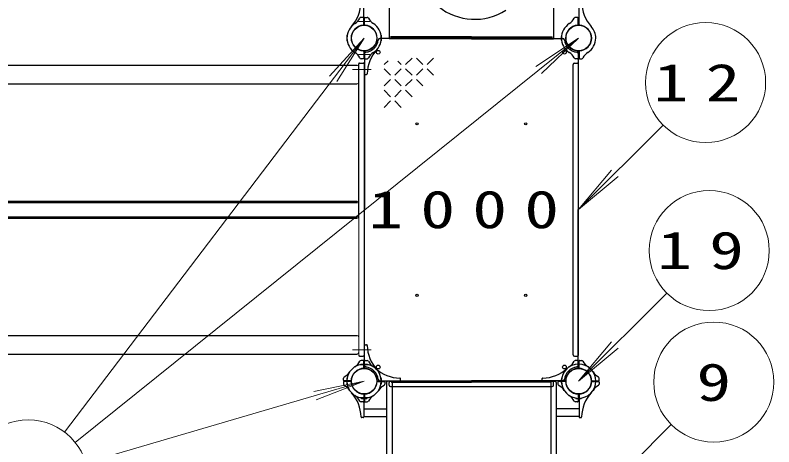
# Model space of a CAD drawing. Units: millimetres on the paper, scale 1:60. Extents: x -385 to 0, y -594 to 267.
# Drawn here: x -234.73 to -190.51, y 118.61 to 143.77 of the extents above; entities that cross this region are included whole.
import ezdxf
from ezdxf.enums import TextEntityAlignment as Align

# ---------------------------------------------------------------- set-up
doc = ezdxf.new("R2010")
doc.units = ezdxf.units.MM
doc.linetypes.add('USER2', pattern=[6, 3, -1, 1, -1])
doc.layers.add('LY_1', color=7, linetype='Continuous', lineweight=25)
doc.styles.add('ＭＳ ゴシック', font='')
doc.styles.get('ＭＳ ゴシック').set_extended_font_data('MS Gothic')

msp = doc.modelspace()

# ---------------------------------------------------------------- linework, layer by layer
at = {"layer": 'LY_1'}
for p, q in [((-212.931, 154.848), (-212.931, 142.394)), ((-203.348, 154.848), (-203.348, 142.394)), ((-214.414, 143.217), (-214.414, 144.526)), ((-201.864, 143.217), (-201.864, 144.526)), ((-214.449, 143.642), (-214.58, 143.638)), ((-214.364, 143.217), (-214.364, 143.609)), ((-214.33, 143.642), (-214.209, 143.638)), ((-201.949, 143.642), (-202.07, 143.638)), ((-201.914, 143.217), (-201.914, 143.609)), ((-215.375, 142.602), (-215.378, 142.602)), ((-208.139, 142.41), (-213.479, 142.41)), ((-213.403, 142.602), (-213.401, 142.602)), ((-208.139, 142.394), (-212.931, 142.394)), ((-208.139, 142.51), (-212.848, 142.51)), ((-208.139, 142.435), (-212.848, 142.435)), ((-208.139, 142.51), (-203.431, 142.51)), ((-208.139, 142.435), (-203.431, 142.435)), ((-208.139, 142.41), (-202.8, 142.41)), ((-208.139, 142.394), (-203.348, 142.394)), ((-203.431, 142.435), (-203.431, 142.51)), ((-202.875, 142.602), (-202.878, 142.602)), ((-215.375, 142.269), (-215.378, 142.269)), ((-213.403, 142.269), (-213.401, 142.269)), ((-202.875, 142.269), (-202.878, 142.269)), ((-214.414, 141.654), (-214.414, 141.262)), ((-214.364, 141.654), (-214.364, 132.435)), ((-201.914, 141.654), (-201.914, 132.435)), ((-201.864, 141.654), (-201.864, 141.262)), ((-214.449, 141.228), (-214.57, 141.232)), ((-214.33, 141.228), (-214.199, 141.233)), ((-201.949, 141.228), (-202.08, 141.233)), ((-201.83, 141.228), (-201.709, 141.232)), ((-246.039, 140.852), (-214.789, 140.852)), ((-214.706, 131.935), (-214.706, 140.927)), ((-214.656, 140.977), (-214.439, 140.977)), ((-214.389, 140.927), (-214.389, 123.944)), ((-202.206, 123.977), (-202.206, 140.894)), ((-202.123, 140.977), (-201.973, 140.977)), ((-201.889, 123.977), (-201.889, 140.894)), ((-214.329, 140.311), (-214.242, 140.316)), ((-246.039, 139.769), (-214.789, 139.769)), ((-246.039, 132.935), (-214.789, 132.935)), ((-246.039, 132.852), (-214.789, 132.852)), ((-214.364, 123.217), (-214.364, 132.435)), ((-201.914, 123.217), (-201.914, 132.435)), ((-246.039, 132.019), (-214.789, 132.019)), ((-246.039, 131.935), (-214.789, 131.935)), ((-246.039, 125.102), (-214.789, 125.102)), ((-214.329, 124.559), (-214.242, 124.555)), ((-246.039, 124.019), (-214.789, 124.019)), ((-214.656, 123.894), (-214.439, 123.894)), ((-202.123, 123.894), (-201.973, 123.894)), ((-214.449, 123.642), (-214.57, 123.638)), ((-214.414, 123.217), (-214.414, 123.609)), ((-214.33, 123.642), (-214.199, 123.638)), ((-201.949, 123.642), (-202.08, 123.638)), ((-201.864, 123.217), (-201.864, 123.609)), ((-201.83, 123.642), (-201.709, 123.638)), ((-215.596, 122.495), (-215.592, 122.616)), ((-215.375, 122.602), (-215.378, 122.602)), ((-213.403, 122.602), (-213.401, 122.602)), ((-212.265, 122.495), (-212.27, 122.583)), ((-204.013, 122.495), (-204.009, 122.583)), ((-202.875, 122.602), (-202.878, 122.602)), ((-200.682, 122.495), (-200.686, 122.616)), ((-215.596, 122.376), (-215.592, 122.245)), ((-215.171, 122.46), (-215.563, 122.46)), ((-215.171, 122.41), (-215.563, 122.41)), ((-215.375, 122.269), (-215.378, 122.269)), ((-213.608, 122.46), (-208.139, 122.46)), ((-213.608, 122.41), (-213.216, 122.41)), ((-213.403, 122.269), (-213.401, 122.269)), ((-213.182, 122.376), (-213.186, 122.255)), ((-213.081, 122.352), (-213.081, 110.019)), ((-212.848, 122.435), (-212.998, 122.435)), ((-212.931, 122.202), (-212.931, 122.352)), ((-212.848, 122.435), (-203.431, 122.435)), ((-212.848, 122.119), (-203.431, 122.119)), ((-212.764, 122.435), (-212.764, 109.935)), ((-212.764, 122.382), (-208.139, 122.382)), ((-202.671, 122.46), (-208.139, 122.46)), ((-203.514, 122.382), (-208.139, 122.382)), ((-203.514, 122.435), (-203.514, 109.935)), ((-203.431, 122.435), (-203.281, 122.435)), ((-203.348, 122.202), (-203.348, 122.352)), ((-203.198, 122.352), (-203.198, 110.019)), ((-203.096, 122.376), (-203.092, 122.255)), ((-202.671, 122.41), (-203.063, 122.41)), ((-202.875, 122.269), (-202.878, 122.269)), ((-201.108, 122.46), (-200.716, 122.46)), ((-201.108, 122.41), (-200.716, 122.41)), ((-200.682, 122.376), (-200.687, 122.245)), ((-214.414, 121.654), (-214.414, 120.345)), ((-214.364, 121.654), (-214.364, 121.262)), ((-201.914, 121.654), (-201.914, 121.262)), ((-201.864, 121.654), (-201.864, 120.345)), ((-214.449, 121.228), (-214.58, 121.233)), ((-214.556, 121.449), (-214.556, 121.447)), ((-214.33, 121.228), (-214.209, 121.232)), ((-214.223, 121.449), (-214.223, 121.447)), ((-201.949, 121.228), (-202.07, 121.232)), ((-202.056, 121.449), (-202.056, 121.447)), ((-201.723, 121.449), (-201.723, 121.447)), ((-214.414, 120.829), (-213.081, 120.829)), ((-201.864, 120.829), (-203.198, 120.829)), ((-214.449, 120.311), (-214.537, 120.316)), ((-214.414, 120.375), (-213.081, 120.375)), ((-201.864, 120.375), (-203.198, 120.375)), ((-201.829, 120.311), (-201.742, 120.316))]:
    msp.add_line(p, q, dxfattribs=at)
at = {"layer": 'LY_1', "linetype": 'USER2', "lineweight": 13}
for p, q in [((-214.721, 143.394), (-214.057, 143.394)), ((-214.721, 141.477), (-214.057, 141.477)), ((-213.983, 140.602), (-215.069, 140.602)), ((-213.983, 124.269), (-215.069, 124.269)), ((-214.721, 123.394), (-214.057, 123.394)), ((-214.721, 121.477), (-214.057, 121.477))]:
    msp.add_line(p, q, dxfattribs=at)
at = {"layer": 'LY_1', "lineweight": 13}
for p, q in [((-231.847, 119.466), (-214.389, 142.435)), ((-231.236, 118.871), (-201.889, 142.435)), ((-214.389, 142.435), (-216.406, 140.214)), ((-214.389, 142.435), (-215.99, 139.898)), ((-201.889, 142.435), (-204.383, 140.768)), ((-201.889, 142.435), (-204.056, 140.36)), ((-212.998, 141.115), (-213.221, 140.892)), ((-212.221, 140.892), (-212.421, 141.091)), ((-211.596, 141.267), (-211.971, 140.892)), ((-210.971, 140.892), (-211.346, 141.267)), ((-210.346, 141.267), (-210.721, 140.892)), ((-212.846, 140.267), (-213.221, 140.642)), ((-212.221, 140.642), (-212.596, 140.267)), ((-211.596, 140.267), (-211.971, 140.642)), ((-210.971, 140.642), (-211.346, 140.267)), ((-210.346, 140.267), (-210.721, 140.642)), ((-212.846, 140.017), (-213.221, 139.642)), ((-212.221, 139.642), (-212.596, 140.017)), ((-211.596, 140.017), (-211.971, 139.642)), ((-210.971, 139.642), (-211.346, 140.017)), ((-212.846, 139.017), (-213.221, 139.392)), ((-212.221, 139.392), (-212.596, 139.017)), ((-211.596, 139.017), (-211.971, 139.392)), ((-212.846, 138.767), (-213.221, 138.392)), ((-212.221, 138.392), (-212.596, 138.767)), ((-196.961, 137.364), (-201.889, 132.435)), ((-201.889, 132.435), (-199.961, 134.733)), ((-201.889, 132.435), (-199.591, 134.364)), ((-214.706, 132.935), (-214.706, 123.944)), ((-196.75, 127.575), (-201.889, 122.435)), ((-201.889, 122.435), (-199.961, 124.733)), ((-201.889, 122.435), (-199.591, 124.364)), ((-230.607, 117.667), (-214.389, 122.435)), ((-214.389, 122.435), (-217.33, 121.843)), ((-214.389, 122.435), (-217.183, 121.341)), ((-196.484, 119.908), (-203.198, 113.195))]:
    msp.add_line(p, q, dxfattribs=at)
for centre in [(-194.486, 139.839), (-194.275, 130.049), (-194.009, 122.383), (-233.965, 116.68)]:
    msp.add_circle(centre, 3.5, dxfattribs=at)
at = {"layer": 'LY_1'}
for centre, radius in [((-214.389, 142.435), 0.743), ((-201.889, 142.435), 0.743), ((-213.564, 141.61), 0.108), ((-202.714, 141.61), 0.108), ((-211.306, 137.435), 0.0625), ((-204.973, 137.435), 0.0625), ((-211.306, 127.435), 0.0625), ((-204.973, 127.435), 0.0625), ((-214.389, 122.435), 0.743), ((-213.564, 123.26), 0.108), ((-202.714, 123.26), 0.108), ((-201.889, 122.435), 0.743)]:
    msp.add_circle(centre, radius, dxfattribs=at)
for centre, radius, start, end in [((-216.735, 144.563), 2.167, 317.7828, 358.9158), ((-207.939, 146.947), 3.418, 231.5643, 302.0947), ((-199.544, 144.563), 2.167, 181.0841, 222.2172), ((-214.389, 142.435), 1, 122.7272, 180), ((-215.381, 143.978), 0.833, 302.7272, 332.5412), ((-214.567, 143.555), 0.0833, 92, 152.5412), ((-214.448, 143.609), 0.0333, 0, 92), ((-214.331, 143.609), 0.0333, 88, 180), ((-214.212, 143.555), 0.0833, 27.4588, 88), ((-213.398, 143.978), 0.833, 207.4588, 237.2728), ((-214.389, 142.435), 1, 0, 57.2728), ((-201.889, 142.435), 1, 122.7272, 180), ((-202.881, 143.978), 0.833, 302.7272, 332.5412), ((-202.067, 143.555), 0.0833, 92, 152.5412), ((-201.948, 143.609), 0.0333, 0, 92), ((-214.389, 142.435), 0.75, 94.2707, 180), ((-214.448, 143.217), 0.0333, 274.2707, 0), ((-214.331, 143.217), 0.0333, 180, 265.7293), ((-214.389, 142.435), 0.75, 0, 85.7293), ((-201.889, 142.435), 0.75, 94.2707, 180), ((-201.948, 143.217), 0.0333, 274.2707, 0), ((-201.831, 143.217), 0.0333, 180, 265.7293), ((-201.889, 142.435), 0.75, 0, 85.7293), ((-201.889, 142.435), 1, 0, 42.2172), ((-214.389, 142.435), 1.017, 171.3731, 180), ((-214.389, 142.435), 1.017, 180, 188.6269), ((-215.378, 142.585), 0.0167, 90, 171.3731), ((-214.389, 142.435), 1, 180, 237.2728), ((-214.389, 142.435), 0.75, 180, 265.7293), ((-214.389, 142.435), 0.75, 274.2707, 0), ((-214.389, 142.435), 1, 302.7272, 360), ((-213.479, 142.327), 0.0833, 90, 173.2128), ((-213.401, 142.585), 0.0167, 8.6269, 90), ((-214.389, 142.435), 1.017, 360, 8.6269), ((-214.389, 142.435), 1.017, 351.3731, 360), ((-201.889, 142.435), 1.017, 171.3731, 180), ((-201.889, 142.435), 1.017, 180, 188.6269), ((-202.878, 142.585), 0.0167, 90, 171.3731), ((-201.889, 142.435), 1, 180, 237.2728), ((-202.8, 142.327), 0.0833, 6.7872, 90), ((-201.889, 142.435), 0.75, 180, 265.7293), ((-201.889, 142.435), 0.75, 274.2707, 0), ((-201.889, 142.435), 1, 302.7272, 0), ((-215.378, 142.285), 0.0167, 188.6269, 270), ((-214.389, 142.435), 0.833, 276.7872, 353.2128), ((-213.401, 142.285), 0.0167, 270, 351.3731), ((-202.878, 142.285), 0.0167, 188.6269, 270), ((-201.889, 142.435), 0.833, 186.7872, 263.2128), ((-215.381, 140.893), 0.833, 27.4588, 57.2728), ((-214.448, 141.654), 0.0333, 0, 85.7293), ((-214.331, 141.654), 0.0333, 94.2707, 180), ((-214.281, 141.525), 0.0833, 96.7872, 180), ((-212.044, 140.308), 2.167, 137.7828, 178.9159), ((-213.398, 140.893), 0.833, 122.7272, 152.5412), ((-202.881, 140.893), 0.833, 27.4588, 57.2728), ((-201.998, 141.525), 0.0833, 0, 83.2128), ((-201.948, 141.654), 0.0333, 0, 85.7293), ((-201.831, 141.654), 0.0333, 94.2707, 180), ((-200.898, 140.893), 0.833, 122.7272, 152.5412), ((-214.567, 141.316), 0.0833, 207.4588, 268), ((-214.448, 141.262), 0.0333, 268, 0), ((-214.331, 141.262), 0.0333, 180, 272), ((-214.212, 141.316), 0.0833, 272, 332.5412), ((-202.067, 141.316), 0.0833, 207.4588, 268), ((-201.948, 141.262), 0.0333, 268, 0), ((-201.831, 141.262), 0.0333, 180, 272), ((-201.712, 141.316), 0.0833, 272, 332.5412), ((-214.656, 140.927), 0.05, 90, 180), ((-214.439, 140.927), 0.05, 0, 90), ((-202.123, 140.894), 0.0833, 90, 180), ((-201.973, 140.894), 0.0833, 0, 90), ((-214.331, 140.345), 0.0333, 180, 273), ((-214.244, 140.349), 0.0333, 273, 358.9158), ((-214.331, 124.526), 0.0333, 87, 180), ((-214.244, 124.522), 0.0333, 1.0841, 87), ((-212.044, 124.563), 2.167, 181.0841, 222.2172), ((-214.656, 123.944), 0.05, 180, 270), ((-214.439, 123.944), 0.05, 270, 0), ((-202.123, 123.977), 0.0833, 180, 270), ((-201.973, 123.977), 0.0833, 270, 0), ((-214.389, 122.435), 1, 90, 180), ((-215.381, 123.978), 0.833, 302.7272, 332.5412), ((-214.567, 123.555), 0.0833, 92, 152.5412), ((-214.448, 123.609), 0.0333, 0, 92), ((-214.389, 122.435), 1, 0, 90), ((-214.331, 123.609), 0.0333, 88, 180), ((-214.212, 123.555), 0.0833, 27.4588, 88), ((-213.398, 123.978), 0.833, 207.4588, 237.2728), ((-201.889, 122.435), 1, 90, 180), ((-202.881, 123.978), 0.833, 302.7272, 332.5412), ((-202.067, 123.555), 0.0833, 92, 152.5412), ((-201.948, 123.609), 0.0333, 0, 92), ((-201.889, 122.435), 1, 0, 90), ((-201.831, 123.609), 0.0333, 88, 180), ((-201.712, 123.555), 0.0833, 27.4588, 88), ((-200.898, 123.978), 0.833, 207.4588, 237.2728), ((-215.932, 123.427), 0.833, 297.4588, 327.2728), ((-214.389, 122.435), 0.75, 90, 180), ((-214.448, 123.217), 0.0333, 274.2707, 0), ((-214.389, 122.435), 0.75, 0, 90), ((-214.281, 123.346), 0.0833, 180, 263.2128), ((-214.331, 123.217), 0.0333, 180, 265.7293), ((-214.389, 122.435), 0.833, 6.7872, 83.2128), ((-212.262, 124.781), 2.167, 227.7828, 268.9158), ((-204.017, 124.781), 2.167, 271.0842, 312.2172), ((-201.889, 122.435), 0.833, 96.7872, 173.2128), ((-201.889, 122.435), 0.75, 90, 180), ((-201.998, 123.346), 0.0833, 276.7872, 0), ((-201.948, 123.217), 0.0333, 274.2707, 0), ((-201.889, 122.435), 0.75, 0, 90), ((-201.831, 123.217), 0.0333, 180, 265.7293), ((-200.347, 123.427), 0.833, 212.7272, 242.5412), ((-215.563, 122.494), 0.0333, 178, 270), ((-215.509, 122.613), 0.0833, 117.4588, 178), ((-214.389, 122.435), 1.017, 171.3731, 180), ((-215.378, 122.585), 0.0167, 90, 171.3731), ((-215.171, 122.494), 0.0333, 270, 355.7293), ((-213.608, 122.494), 0.0333, 184.2707, 270), ((-213.479, 122.544), 0.0833, 186.7872, 270), ((-213.401, 122.585), 0.0167, 8.6269, 90), ((-214.389, 122.435), 1.017, 0, 8.6269), ((-212.303, 122.581), 0.0333, 3, 88.9159), ((-212.299, 122.494), 0.0333, 270, 3), ((-203.98, 122.494), 0.0333, 177, 270), ((-203.976, 122.581), 0.0333, 91.0841, 177), ((-201.889, 122.435), 1.017, 171.3731, 180), ((-202.878, 122.585), 0.0167, 90, 171.3731), ((-202.8, 122.544), 0.0833, 270, 353.2128), ((-202.671, 122.494), 0.0333, 270, 355.7293), ((-201.108, 122.494), 0.0333, 184.2707, 270), ((-200.77, 122.613), 0.0833, 2, 62.5412), ((-200.716, 122.494), 0.0333, 270, 2), ((-215.563, 122.377), 0.0333, 90, 182), ((-215.509, 122.258), 0.0833, 182, 242.5412), ((-215.932, 121.444), 0.833, 32.7272, 62.5412), ((-214.389, 122.435), 1.017, 180, 188.6269), ((-215.378, 122.285), 0.0167, 188.6269, 270), ((-214.389, 122.435), 1, 180, 270), ((-215.171, 122.377), 0.0333, 4.2707, 90), ((-214.389, 122.435), 0.75, 180, 270), ((-214.389, 122.435), 1, 270, 0), ((-214.389, 122.435), 0.75, 270, 0), ((-213.608, 122.377), 0.0333, 90, 175.7293), ((-212.847, 121.444), 0.833, 117.4588, 147.2728), ((-213.401, 122.285), 0.0167, 270, 351.3731), ((-214.389, 122.435), 1.017, 351.3731, 0), ((-213.27, 122.258), 0.0833, 297.4588, 358), ((-213.216, 122.377), 0.0333, 358, 90), ((-212.998, 122.352), 0.0833, 90, 180), ((-212.848, 122.352), 0.0833, 90, 180), ((-212.848, 122.202), 0.0833, 180, 270), ((-212.848, 122.352), 0.0833, 0, 90), ((-203.431, 122.352), 0.0833, 90, 180), ((-203.431, 122.352), 0.0833, 0, 90), ((-203.431, 122.202), 0.0833, 270, 0), ((-203.281, 122.352), 0.0833, 360, 90), ((-203.063, 122.377), 0.0333, 90, 182), ((-203.009, 122.258), 0.0833, 182, 242.5412), ((-203.432, 121.444), 0.833, 32.7272, 62.5412), ((-201.889, 122.435), 1.017, 180, 188.6269), ((-202.878, 122.285), 0.0167, 188.6269, 270), ((-201.889, 122.435), 1, 180, 270), ((-202.671, 122.377), 0.0333, 4.2707, 90), ((-201.889, 122.435), 0.75, 180, 270), ((-201.889, 122.435), 1, 270, 0), ((-201.889, 122.435), 0.75, 270, 0), ((-201.108, 122.377), 0.0333, 90, 175.7293), ((-200.347, 121.444), 0.833, 117.4588, 147.2728), ((-200.77, 122.258), 0.0833, 297.4588, 358), ((-200.716, 122.377), 0.0333, 358, 90), ((-216.735, 120.308), 2.167, 1.0841, 42.2172), ((-214.448, 121.654), 0.0333, 0, 85.7293), ((-214.331, 121.654), 0.0333, 94.2707, 180), ((-201.948, 121.654), 0.0333, 0, 85.7293), ((-201.831, 121.654), 0.0333, 94.2707, 180), ((-199.544, 120.308), 2.167, 137.7828, 178.9159), ((-215.381, 120.893), 0.833, 27.4588, 57.2728), ((-214.567, 121.316), 0.0833, 207.4588, 268), ((-214.539, 121.447), 0.0167, 180, 261.3731), ((-214.389, 122.435), 1.017, 261.3731, 270), ((-214.448, 121.262), 0.0333, 268, 0), ((-214.389, 122.435), 1.017, 270, 278.6269), ((-214.331, 121.262), 0.0333, 180, 272), ((-214.239, 121.447), 0.0167, 278.6269, 0), ((-214.212, 121.316), 0.0833, 272, 332.5412), ((-213.398, 120.893), 0.833, 122.7272, 152.5412), ((-202.881, 120.893), 0.833, 27.4588, 57.2728), ((-202.067, 121.316), 0.0833, 207.4588, 268), ((-202.039, 121.447), 0.0167, 180, 261.3731), ((-201.889, 122.435), 1.017, 261.3731, 270), ((-201.948, 121.262), 0.0333, 268, 0), ((-201.889, 122.435), 1.017, 270, 278.6269), ((-201.739, 121.447), 0.0167, 278.6269, 0), ((-214.535, 120.349), 0.0333, 181.0842, 267), ((-214.448, 120.345), 0.0333, 267, 0), ((-201.831, 120.345), 0.0333, 180, 273), ((-201.744, 120.349), 0.0333, 273, 358.9158)]:
    msp.add_arc(centre, radius, start, end, dxfattribs=at)
at = {"layer": 'LY_1', "lineweight": 13}
for centre, start, end in [((-214.789, 140.769), 0, 90), ((-214.789, 139.852), 270, 0), ((-214.789, 132.852), 0, 90), ((-214.789, 132.769), 0, 90), ((-214.789, 132.102), 270, 0), ((-214.789, 132.019), 270, 0), ((-214.789, 125.019), 0, 90), ((-214.789, 124.102), 270, 0)]:
    msp.add_arc(centre, 0.0833, start, end, dxfattribs=at)

# ---------------------------------------------------------------- texts
at = {"layer": 'LY_1', "style": 'ＭＳ ゴシック', "width": 1.35}
msp.add_text('9', height=2.199, dxfattribs=at).set_placement((-194.009, 122.383), align=Align.MIDDLE_CENTER)
at = {"layer": 'LY_1', "char_height": 2.199, "style": 'ＭＳ ゴシック'}
for s, insert, attachment_point in [('\\T1.5;\\W1.35;12', (-194.486, 139.839), 5), ('\\T1.5;\\W1.35;1000', (-214.139, 132.435), 4), ('\\T1.5;\\W1.35;19', (-194.275, 130.049), 5)]:
    msp.add_mtext(s, dxfattribs=dict(at, insert=insert, attachment_point=attachment_point))

doc.saveas('drawing.dxf')
